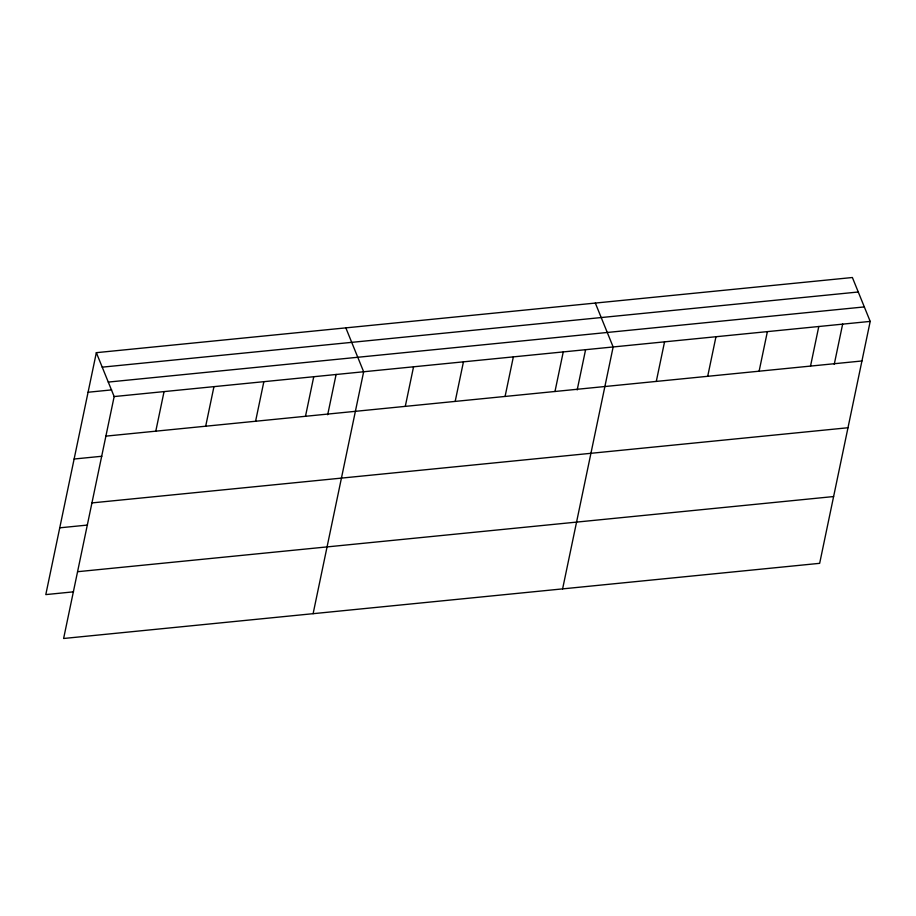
<?xml version="1.0" encoding="UTF-8"?>
<svg xmlns="http://www.w3.org/2000/svg" width="916" height="916" viewBox="0 0 916 916"><rect width="100%" height="100%" fill="white"/><g stroke="black" fill="none" stroke-linecap="round" stroke-linejoin="round"><path stroke-width="1.37" d="M96.34 352.671L114.157 396.559L63.616 638.486L819.66 563.329L870.2 321.401L852.384 277.514L96.34 352.671L45.8 594.598L73.52 591.839M155.789 431.173L164.056 391.601M205.688 426.215L213.955 386.632M255.587 421.245L263.854 381.674M305.486 416.288L313.753 376.716M327.688 414.742L336.115 374.392M313.112 613.686L363.652 371.759L345.836 327.871M405.284 406.372L413.551 366.801M455.183 401.403L463.45 361.831M505.082 396.445L513.349 356.874M554.981 391.487L563.248 351.916M577.183 389.941L585.61 349.591M562.607 588.885L613.148 346.958L595.331 303.07M656.291 381.411L664.558 341.84M707.702 376.304L715.968 336.733M759.112 371.198L767.379 331.626M810.523 366.079L818.79 326.508M834.236 364.385L842.663 324.046M102.226 367.156L858.258 291.998M108.283 382.075L864.315 306.917M88.073 392.243L111.638 389.895M114.157 396.559L870.2 321.401M105.89 436.13L861.933 360.973M74.127 459.019L101.848 456.26M91.944 502.907L847.987 427.749M59.746 527.822L87.467 525.063M77.574 571.71L833.606 496.552"/></g></svg>
